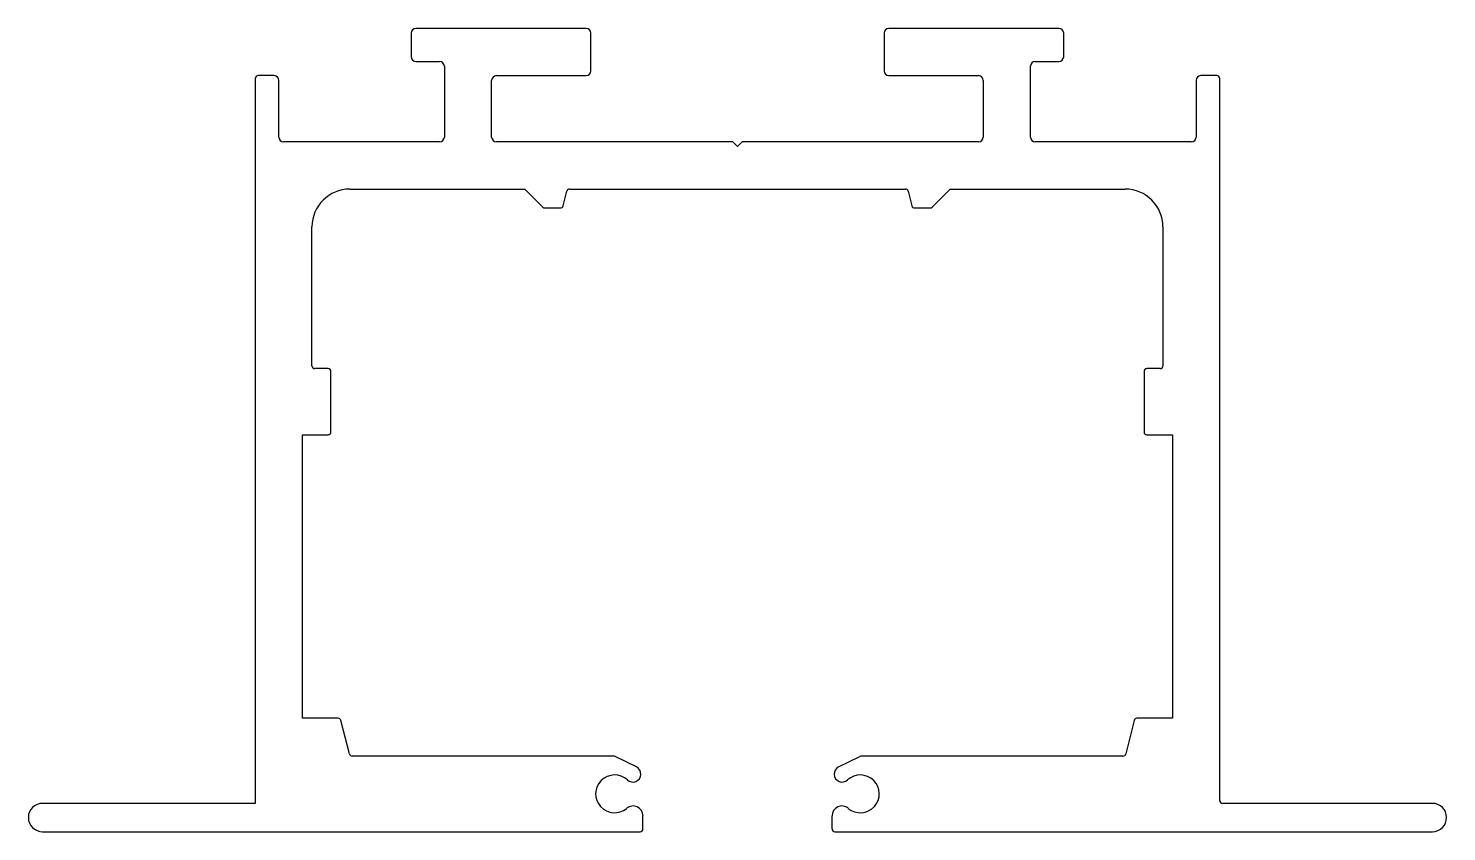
# Model space of a CAD drawing. Extents: x 841 to 991, y 1990 to 2075.
import ezdxf

# ---------------------------------------------------------------- set-up
doc = ezdxf.new("R2010")
doc.units = 0
doc.layers.get('0').update_dxf_attribs({"linetype": 'CONTINUOUS'})

msp = doc.modelspace()

# ---------------------------------------------------------------- linework, layer by layer
for p, q in [((881.8, 2074.54), (881.8, 2072.04)), ((900.3, 2075.04), (882.3, 2075.04)), ((900.8, 2070.54), (900.8, 2074.54)), ((931.8, 2074.54), (931.8, 2070.54)), ((950.3, 2075.04), (932.3, 2075.04)), ((950.8, 2072.04), (950.8, 2074.54)), ((882.3, 2071.54), (884.8, 2071.54)), ((947.8, 2071.54), (950.3, 2071.54)), ((867.3, 2070.04), (865.6, 2070.04)), ((885.3, 2071.04), (885.3, 2063.54)), ((890.8, 2070.04), (900.3, 2070.04)), ((932.3, 2070.04), (941.8, 2070.04)), ((947.3, 2063.54), (947.3, 2071.04)), ((967, 2070.04), (965.3, 2070.04)), ((865.3, 2069.74), (865.3, 1993.04)), ((867.8, 2063.54), (867.8, 2069.54)), ((890.3, 2063.54), (890.3, 2069.54)), ((942.3, 2069.54), (942.3, 2063.54)), ((964.8, 2069.54), (964.8, 2063.54)), ((967.3, 1993.34), (967.3, 2069.74)), ((884.8, 2063.04), (868.3, 2063.04)), ((915.8, 2063.04), (890.8, 2063.04)), ((916.3, 2062.54), (915.8, 2063.04)), ((916.8, 2063.04), (916.3, 2062.54)), ((941.8, 2063.04), (916.8, 2063.04)), ((964.3, 2063.04), (947.8, 2063.04)), ((875.3, 2058.04), (893.8, 2058.04)), ((893.8, 2058.04), (895.71, 2056.13)), ((898.54, 2058.04), (934.07, 2058.04)), ((936.89, 2056.13), (938.8, 2058.04)), ((938.8, 2058.04), (957.3, 2058.04)), ((897.86, 2056.27), (898.25, 2057.82)), ((934.36, 2057.82), (934.75, 2056.27)), ((895.93, 2056.04), (897.57, 2056.04)), ((935.04, 2056.04), (936.68, 2056.04)), ((871.3, 2039.34), (871.3, 2054.04)), ((961.3, 2054.04), (961.3, 2039.34)), ((873, 2039.04), (871.6, 2039.04)), ((873.3, 2032.34), (873.3, 2038.74)), ((959.3, 2038.74), (959.3, 2032.34)), ((961, 2039.04), (959.6, 2039.04)), ((870.3, 2002.04), (870.3, 2032.04)), ((870.3, 2032.04), (873, 2032.04)), ((959.6, 2032.04), (962.3, 2032.04)), ((962.3, 2032.04), (962.3, 2002.04)), ((874.07, 2002.04), (870.3, 2002.04)), ((875.25, 1998.27), (874.36, 2001.82)), ((958.25, 2001.82), (957.36, 1998.27)), ((962.3, 2002.04), (958.54, 2002.04)), ((903.23, 1998.04), (875.54, 1998.04)), ((905.61, 1996.89), (903.37, 1998.01)), ((926.99, 1996.89), (929.24, 1998.01)), ((957.07, 1998.04), (929.37, 1998.04)), ((865.3, 1993.04), (842.8, 1993.04)), ((989.8, 1993.04), (967.6, 1993.04)), ((906.3, 1990.34), (906.3, 1991.71)), ((926.3, 1990.34), (926.3, 1991.71)), ((842.8, 1990.04), (866.3, 1990.04)), ((866.3, 1990.04), (906, 1990.04)), ((926.6, 1990.04), (967, 1990.04)), ((967, 1990.04), (989.8, 1990.04))]:
    msp.add_line(p, q)
for centre, radius, start, end in [((882.3, 2074.54), 0.5, 90, 180), ((900.3, 2074.54), 0.5, 0, 90), ((932.3, 2074.54), 0.5, 90, 180), ((950.3, 2074.54), 0.5, 0, 90), ((882.3, 2072.04), 0.5, 180, 270), ((884.8, 2071.04), 0.5, 0, 90), ((947.8, 2071.04), 0.5, 90, 180), ((950.3, 2072.04), 0.5, 270, 360), ((865.6, 2069.74), 0.3, 90, 180), ((867.3, 2069.54), 0.5, 0, 90), ((890.8, 2069.54), 0.5, 90, 180), ((900.3, 2070.54), 0.5, 270, 360), ((932.3, 2070.54), 0.5, 180, 270), ((941.8, 2069.54), 0.5, 0, 90), ((965.3, 2069.54), 0.5, 90, 180), ((967, 2069.74), 0.3, 0, 90), ((868.3, 2063.54), 0.5, 180, 270), ((884.8, 2063.54), 0.5, 270, 360), ((890.8, 2063.54), 0.5, 180, 270), ((941.8, 2063.54), 0.5, 270, 360), ((947.8, 2063.54), 0.5, 180, 270), ((964.3, 2063.54), 0.5, 270, 360), ((875.3, 2054.04), 4, 90, 180), ((898.54, 2057.74), 0.3, 90, 165.9638), ((934.07, 2057.74), 0.3, 14.0362, 90), ((957.3, 2054.04), 4, 0, 90), ((895.93, 2056.34), 0.3, 225, 270), ((897.57, 2056.34), 0.3, 270, 345.9638), ((935.04, 2056.34), 0.3, 194.0362, 270), ((936.68, 2056.34), 0.3, 270, 315), ((871.6, 2039.34), 0.3, 180, 270), ((873, 2038.74), 0.3, 0, 90), ((959.6, 2038.74), 0.3, 90, 180), ((961, 2039.34), 0.3, 270, 0), ((873, 2032.34), 0.3, 270, 0), ((959.6, 2032.34), 0.3, 180, 270), ((874.07, 2001.74), 0.3, 14.0362, 90), ((958.54, 2001.74), 0.3, 90, 165.9638), ((875.54, 1998.34), 0.3, 194.0362, 270), ((903.23, 1997.74), 0.3, 63.4349, 90), ((929.37, 1997.74), 0.3, 90, 116.5651), ((957.07, 1998.34), 0.3, 270, 345.9638), ((905.23, 1996.13), 0.845, 227.2788, 63.4349), ((927.37, 1996.13), 0.845, 116.5651, 312.7212), ((903.3, 1994.04), 2, 47.2788, 309.9217), ((929.3, 1994.04), 2, 230.0783, 132.7212), ((842.8, 1991.54), 1.5, 90, 270), ((905.26, 1991.71), 1.05, 0, 129.9217), ((927.35, 1991.71), 1.05, 50.0783, 180), ((967.6, 1993.34), 0.3, 180, 270), ((989.8, 1991.54), 1.5, 270, 90), ((906, 1990.34), 0.3, 270, 0), ((926.6, 1990.34), 0.3, 180, 270)]:
    msp.add_arc(centre, radius, start, end)

doc.saveas('drawing.dxf')
